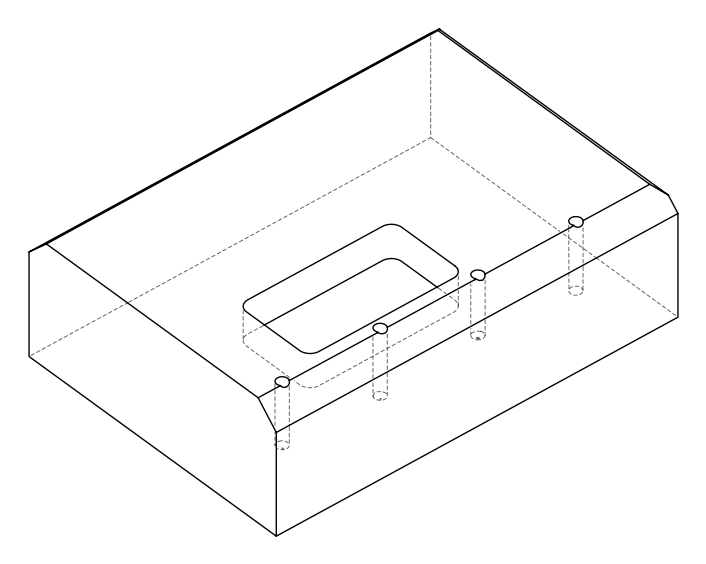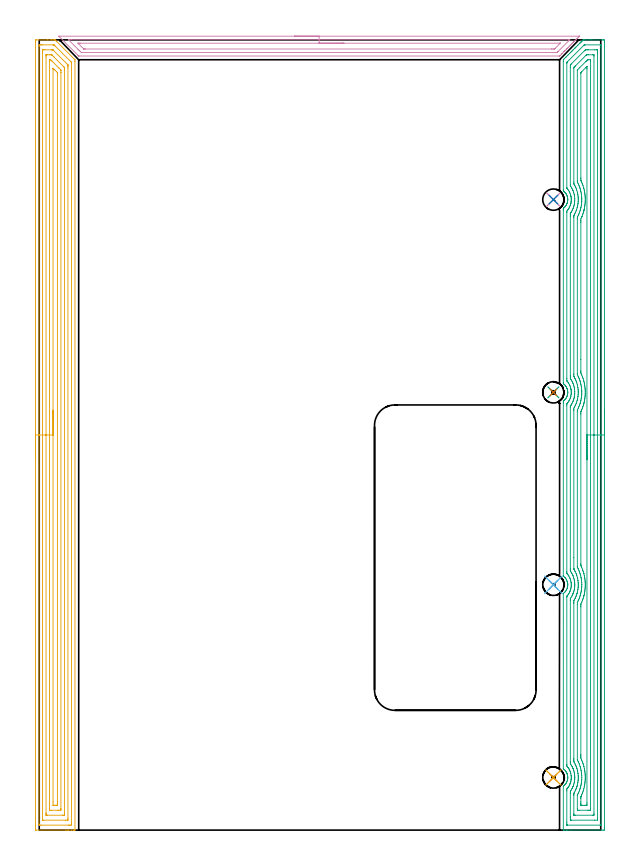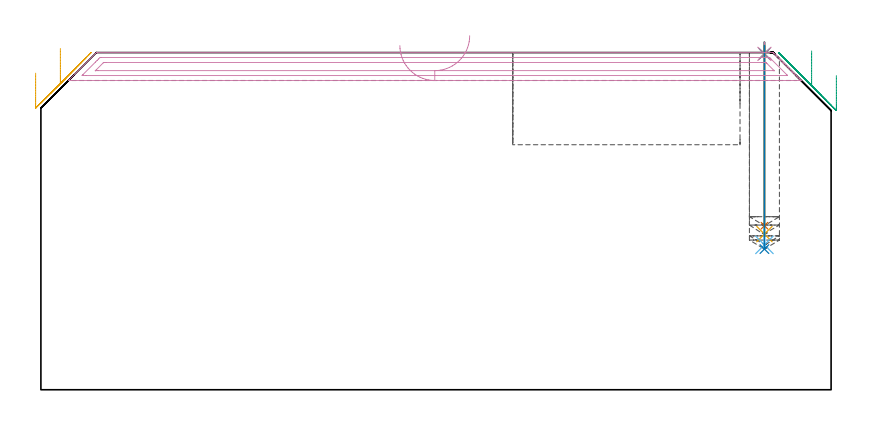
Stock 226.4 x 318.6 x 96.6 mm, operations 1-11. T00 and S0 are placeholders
(PLAN: 12 operations, 3 tool changes, 47.4 min)
(1 SPOT_DRILL | STEP1POCKET | NXT0321_9005460120000 | 0.03 min | 2 mm3)
(2 SPOT_DRILL_1 | STEP1POCKET_1 | NXT0321_9005460120000 | 0.03 min | 1 mm3)
(3 SPOT_DRILL_2 | STEP1POCKET_2 | NXT0321_9005460120000 | 0.03 min | 0 mm3)
(4 SPOT_DRILL_3 | STEP1POCKET_3 | NXT0321_9005460120000 | 0.03 min | 1 mm3)
(5 DRILL_BLIND_HOLE_INTO_CENTER | STEP1POCKET | UGT0301_202 | 0.22 min | 2907 mm3)
(6 DRILL_BLIND_HOLE_INTO_CENTER_1 | STEP1POCKET_1 | UGT0301_202 | 0.23 min | 3088 mm3)
(7 DRILL_BLIND_HOLE_INTO_CENTER_2 | STEP1POCKET_2 | UGT0301_202 | 0.21 min | 2770 mm3)
(8 DRILL_BLIND_HOLE_INTO_CENTER_3 | STEP1POCKET_3 | UGT0301_202 | 0.23 min | 3157 mm3)
(9 AREA_MILL | FG_CHAMFER_SURFACE | UGT0205_001 | 15.67 min | 43873 mm3)
(10 AREA_MILL_1 | FG_CHAMFER_SURFACE_1 | UGT0205_001 | 5.08 min | 6704 mm3)
(11 AREA_MILL_2 | FG_CHAMFER_SURFACE_2 | UGT0205_001 | 15.48 min | 39946 mm3)
(12 MILL_RECTANGULAR_POCKET | POCKET_RECTANGULAR_STRAIGHT | UGT0201_008 | Follow Part, ap 4, ae 75% | 10.19 min | 210067 mm3)
(TOOL NXT0321_9005460120000 | NC Spot Drill, 142deg, 12mm, Carbide, Uncoated | D12 PA142 FL30 Z2)
(TOOL UGT0301_202 | Twist Drill 8.6 mm | D8.6 PA118 FL80 Z2)
(TOOL UGT0205_001 | Chamfer Mill 20 x 3 x 45 deg. | D20 FL50 Z2)
(TOOL UGT0201_008 | End Mill 16 mm | D16 FL32 Z4)
(OP 1 SPOT_DRILL)
G17 G21 G94 G90
T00 M6
G54
G17 G0 G90 X207.3 Y21.2 S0 M3
G43 Z106.6 H0
G94 G81 G98 Z96.23 F250. R99.6
G80
M5
M2
(OP 2 SPOT_DRILL_1)
G17 G21 G94 G90
T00 M6
G54
G17 G0 G90 X207.3 Y98.9 S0 M3
G43 Z106.6 H0
G94 G81 G98 Z96.23 F250. R99.6
G80
M5
M2
(OP 3 SPOT_DRILL_2)
G17 G21 G94 G90
T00 M6
G54
G17 G0 G90 X207.3 Y176.5 S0 M3
G43 Z106.6 H0
G94 G81 G98 Z96.23 F250. R99.6
G80
M5
M2
(OP 4 SPOT_DRILL_3)
G17 G21 G94 G90
T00 M6
G54
G17 G0 G90 X207.3 Y254.2 S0 M3
G43 Z106.6 H0
G94 G81 G98 Z96.23 F250. R99.6
G80
M5
M2
(OP 5 DRILL_BLIND_HOLE_INTO_CENTER)
G17 G21 G94 G90
T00 M6
G54
G17 G0 G90 X207.3 Y21.2 S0 M3
G43 Z106.6 H0
G94 G81 G98 Z44.6 F250. R98.6
G80
M5
M2
(OP 6 DRILL_BLIND_HOLE_INTO_CENTER_1)
G17 G21 G94 G90
T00 M6
G54
G17 G0 G90 X207.3 Y98.9 S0 M3
G43 Z106.6 H0
G94 G81 G98 Z41.5 F250. R98.6
G80
M5
M2
(OP 7 DRILL_BLIND_HOLE_INTO_CENTER_2)
G17 G21 G94 G90
T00 M6
G54
G17 G0 G90 X207.3 Y176.5 S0 M3
G43 Z106.6 H0
G94 G81 G98 Z47. F250. R98.6
G80
M5
M2
(OP 8 DRILL_BLIND_HOLE_INTO_CENTER_3)
G17 G21 G94 G90
T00 M6
G54
G17 G0 G90 X207.3 Y254.2 S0 M3
G43 Z106.6 H0
G94 G81 G98 Z40.3 F250. R98.6
G80
M5
M2
(OP 9 AREA_MILL)
G17 G21 G94 G90
T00 M6
G54
G17 G0 G90 X227.9 Y169.3 S1061 M3
G43 Z106.6 H0
Z90.
G94 G1 Y169.262 Z89.128 F250.
Y169.148 Z88.264
Y168.959 Z87.412
Y168.697 Z86.58
Y168.363 Z85.774
Y167.96 Z85.
Y167.492 Z84.264
Y166.96 Z83.572
Y166.371 Z82.929
Y165.728 Z82.34
Y165.036 Z81.809
Y164.3 Z81.34
Y163.526 Z80.937
Y162.72 Z80.603
Y161.888 Z80.341
Y161.036 Z80.152
Y160.172 Z80.038
Y159.3 Z80.
Y1.113
X227.899 Y0.626 Z80.001
X227.896 Y0.223 Z80.003
X227.892 Y0.01 Z80.005
X227.5 Y0.006 Z80.398
X226.885 Y0. Z81.012
X214.333 Z93.561
X212.93 Z94.966
X212.578 Z95.317
X211.621 Z96.279
X211.46 Y0.001 Z96.433
X211.398 Y0.003 Z96.494
X211.303 Y0.01 Z96.588
X211.3 Y0.179 Z96.6
Y17.611
X211.304 Y17.688 Z96.59
X211.349 Y17.735 Z96.547
X211.829 Y18.163 Z96.07
X212.028 Y18.369 Z95.872
X212.139 Y18.501 Z95.761
X212.212 Y18.587 Z95.688
X212.296 Y18.703 Z95.603
X212.449 Y18.952 Z95.45
X212.53 Y19.084 Z95.369
X212.572 Y19.167 Z95.328
X212.688 Y19.399 Z95.208
X212.73 Y19.481 Z95.168
X212.894 Y19.923 Z95.005
X212.969 Y20.22 Z94.927
X212.988 Y20.293 Z94.908
X213.009 Y20.374 Z94.887
X213.026 Y20.498 Z94.869
X213.045 Y20.644 Z94.847
X213.066 Y20.783 Z94.83
X213.071 Y20.82 Z94.824
X213.072 Y20.848 Z94.821
X213.09 Y21.064 Z94.807
X213.096 Y21.155 Z94.8
X213.095 Y21.268 Z94.801
X213.086 Y21.493 Z94.813
X213.059 Y21.716 Z94.835
X212.979 Y22.161 Z94.918
X212.851 Y22.614 Z95.048
X212.808 Y22.719 Z95.092
X212.701 Y22.975 Z95.196
X212.67 Y23.054 Z95.23
X212.661 Y23.071 Z95.239
X212.495 Y23.382 Z95.404
X212.47 Y23.422 Z95.429
X212.296 Y23.697 Z95.603
X212.202 Y23.825 Z95.698
X212.166 Y23.869 Z95.733
X212.102 Y23.948 Z95.797
X211.767 Y24.297 Z96.132
X211.332 Y24.681 Z96.565
X211.305 Y24.712 Z96.591
X211.3 Y24.762 Z96.6
Y95.384
X211.304 Y95.396 Z96.595
X211.308 Y95.406 Z96.59
X211.352 Y95.441 Z96.548
X211.403 Y95.483 Z96.496
X211.7 Y95.75 Z96.197
X211.84 Y95.875 Z96.058
X212.043 Y96.088 Z95.855
X212.231 Y96.314 Z95.667
X212.296 Y96.403 Z95.602
X212.536 Y96.797 Z95.361
X212.743 Y97.208 Z95.156
X212.89 Y97.618 Z95.007
X212.902 Y97.65 Z94.996
X212.972 Y97.927 Z94.928
X212.998 Y98.037 Z94.899
X213.005 Y98.065 Z94.892
X213.014 Y98.101 Z94.883
X213.017 Y98.123 Z94.88
X213.067 Y98.504 Z94.825
X213.073 Y98.547 Z94.821
X213.091 Y98.777 Z94.807
X213.097 Y98.882 Z94.799
X213.094 Y99.024 Z94.805
X213.083 Y99.22 Z94.814
X213.072 Y99.307 Z94.822
X213.062 Y99.405 Z94.836
X213.058 Y99.443 Z94.84
X212.979 Y99.853 Z94.917
X212.972 Y99.888 Z94.924
X212.851 Y100.3 Z95.045
X212.84 Y100.34 Z95.058
X212.656 Y100.781 Z95.241
X212.488 Y101.095 Z95.411
X212.297 Y101.397 Z95.603
X212.276 Y101.425 Z95.624
X212.191 Y101.539 Z95.708
X212.107 Y101.641 Z95.792
X212.079 Y101.675 Z95.82
X211.754 Y102.009 Z96.145
X211.382 Y102.335 Z96.514
X211.303 Y102.407 Z96.589
X211.3 Y102.535 Z96.6
Y172.262
X211.304 Y172.993 Z96.59
X211.489 Y173.148 Z96.411
X211.496 Y173.154 Z96.404
X211.7 Y173.336 Z96.197
X211.709 Y173.343 Z96.188
X211.918 Y173.55 Z95.98
X212.034 Y173.681 Z95.865
X212.112 Y173.77 Z95.785
X212.296 Y174.001 Z95.603
X212.325 Y174.041 Z95.574
X212.462 Y174.256 Z95.437
X212.584 Y174.478 Z95.315
X212.628 Y174.574 Z95.271
X212.791 Y174.935 Z95.104
X212.794 Y174.944 Z95.101
X212.87 Y175.166 Z95.029
X212.941 Y175.377 Z94.958
X212.944 Y175.391 Z94.955
X213.034 Y175.828 Z94.861
X213.035 Y175.838 Z94.86
X213.043 Y175.901 Z94.853
X213.053 Y176.017 Z94.837
X213.068 Y176.143 Z94.826
X213.073 Y176.195 Z94.819
X213.083 Y176.274 Z94.813
X213.082 Y176.325 Z94.811
X213.08 Y176.363 Z94.809
X213.082 Y176.369 Z94.811
X213.081 Y176.516 Z94.807
X213.083 Y176.722 Z94.812
X213.072 Y176.81 Z94.82
X213.064 Y176.903 Z94.832
X213.044 Y177.068 Z94.848
X213.038 Y177.146 Z94.859
X213.035 Y177.17 Z94.861
X212.939 Y177.626 Z94.953
X212.878 Y177.844 Z95.019
X212.801 Y178.052 Z95.099
X212.794 Y178.069 Z95.105
X212.735 Y178.2 Z95.165
X212.594 Y178.508 Z95.306
X212.453 Y178.757 Z95.447
X212.296 Y178.996 Z95.603
X212.138 Y179.203 Z95.762
X211.969 Y179.402 Z95.93
X211.821 Y179.544 Z96.079
X211.694 Y179.667 Z96.206
X211.403 Y179.918 Z96.496
X211.396 Y179.924 Z96.503
X211.306 Y179.998 Z96.592
X211.3 Y180.308 Z96.6
Y250.035
X211.301 Y250.693 Z96.587
X211.471 Y250.833 Z96.427
X211.522 Y250.875 Z96.376
X211.733 Y251.065 Z96.163
X211.934 Y251.265 Z95.965
X212.02 Y251.363 Z95.88
X212.121 Y251.478 Z95.779
X212.178 Y251.551 Z95.722
X212.296 Y251.701 Z95.602
X212.344 Y251.768 Z95.553
X212.377 Y251.822 Z95.519
X212.478 Y251.983 Z95.419
X212.598 Y252.205 Z95.299
X212.627 Y252.269 Z95.27
X212.734 Y252.508 Z95.164
X212.802 Y252.662 Z95.094
X212.819 Y252.716 Z95.075
X212.87 Y252.871 Z95.027
X212.921 Y253.026 Z94.977
X212.947 Y253.104 Z94.951
X213.039 Y253.555 Z94.856
X213.043 Y253.61 Z94.849
X213.053 Y253.7 Z94.841
X213.061 Y253.789 Z94.829
X213.065 Y253.849 Z94.82
X213.084 Y254.001 Z94.811
X213.082 Y254.183 Z94.807
Y254.331 Z94.811
X213.079 Y254.339 Z94.808
X213.082 Y254.373 Z94.812
Y254.449 Z94.813
X213.075 Y254.504 Z94.818
X213.047 Y254.767 Z94.852
X213.031 Y254.897 Z94.867
X213.017 Y254.967 Z94.881
X212.937 Y255.342 Z94.959
X212.92 Y255.398 Z94.975
X212.868 Y255.572 Z95.027
X212.846 Y255.63 Z95.049
X212.783 Y255.796 Z95.114
X212.579 Y256.235 Z95.319
X212.444 Y256.47 Z95.454
X212.364 Y256.59 Z95.532
X212.295 Y256.696 Z95.602
X212.125 Y256.917 Z95.775
X211.993 Y257.069 Z95.903
X211.941 Y257.129 Z95.955
X211.882 Y257.186 Z96.015
X211.68 Y257.38 Z96.218
X211.403 Y257.618 Z96.496
X211.369 Y257.646 Z96.53
X211.307 Y257.7 Z96.592
X211.3 Y258.08 Z96.6
Y309.929
X211.302 Y310.595 Z96.587
X211.484 Y310.784 Z96.416
X211.819 Y311.12 Z96.078
X212.416 Y311.716 Z95.483
X212.578 Y311.879 Z95.319
X213.017 Y312.317 Z94.883
X213.31 Y312.61 Z94.589
X213.456 Y312.757 Z94.441
X213.862 Y313.162 Z94.038
X213.906 Y313.206 Z93.994
X214.203 Y313.504 Z93.695
X214.333 Y313.635 Z93.563
X214.695 Y313.995 Z93.205
X214.859 Y314.159 Z93.041
X215.299 Y314.6 Z92.599
X215.786 Y315.086 Z92.113
X215.991 Y315.292 Z91.907
X216.089 Y315.391 Z91.807
X216.289 Y315.59 Z91.61
X216.36 Y315.66 Z91.54
X216.967 Y316.268 Z90.929
X217.184 Y316.484 Z90.716
X217.844 Y317.146 Z90.052
X217.907 Y317.208 Z89.992
X218.077 Y317.378 Z89.822
X218.137 Y317.439 Z89.76
X218.195 Y317.495 Z89.704
X218.375 Y317.676 Z89.524
X218.43 Y317.731 Z89.467
X218.482 Y317.783 Z89.417
X218.673 Y317.974 Z89.226
X218.722 Y318.024 Z89.175
X218.858 Y318.158 Z89.042
X218.972 Y318.272 Z88.928
X219.161 Y318.462 Z88.737
X219.272 Y318.57 Z88.626
X219.309 Y318.599 Z88.587
X219.6 Y318.6 Z88.298
X219.689 Z88.21
X220.478 Z87.417
X221.707 Z86.189
X222.233 Z85.661
X222.848 Z85.047
X227.237 Z80.66
X227.5 Y318.596 Z80.397
X227.892 Y318.59 Z80.005
X227.896 Y318.377 Z80.003
X227.899 Y317.974 Z80.001
X227.9 Y317.566 Z80.
Y159.3
X226.486 Z81.414
Y2.414
X226.484 Y2.037 Z81.416
X226.482 Y2.015 Z81.418
X226.48 Y2.011 Z81.42
X226.467 Y2.007 Z81.433
X226.395 Y2.002 Z81.505
X226.287 Y2.001 Z81.613
X226.151 Y2. Z81.749
X212.984 Z94.916
X212.789 Y2.003 Z95.111
X212.755 Y2.005 Z95.145
X212.724 Y2.009 Z95.176
X212.721 Y2.054 Z95.179
X212.716 Y2.273 Z95.184
X212.715 Y2.414 Z95.185
X212.714 Y3.169 Z95.186
X212.715 Y15.823 Z95.185
X212.72 Y16.572 Z95.18
X212.727 Y16.602 Z95.173
X213.116 Y17.063 Z94.784
X213.219 Y17.196 Z94.681
X213.456 Y17.543 Z94.444
X213.482 Y17.584 Z94.418
X213.499 Y17.611 Z94.401
X213.568 Y17.725 Z94.332
X213.847 Y18.266 Z94.053
X213.957 Y18.505 Z93.943
X214.021 Y18.664 Z93.879
X214.064 Y18.78 Z93.836
X214.156 Y19.043 Z93.744
X214.263 Y19.399 Z93.637
X214.272 Y19.43 Z93.628
X214.279 Y19.455 Z93.621
X214.333 Y19.676 Z93.567
X214.423 Y20.201 Z93.477
X214.436 Y20.293 Z93.464
X214.477 Y20.664 Z93.423
X214.502 Y21.015 Z93.398
X214.505 Y21.187 Z93.395
X214.494 Y21.548 Z93.406
X214.461 Y21.951 Z93.439
X214.446 Y22.081 Z93.454
X214.333 Y22.73 Z93.567
X214.271 Y22.975 Z93.629
X214.246 Y23.063 Z93.654
X214.099 Y23.533 Z93.801
X213.964 Y23.869 Z93.936
X213.869 Y24.097 Z94.031
X213.614 Y24.601 Z94.286
X213.517 Y24.763 Z94.383
X213.456 Y24.859 Z94.444
X213.278 Y25.123 Z94.622
X213.129 Y25.322 Z94.771
X212.721 Y25.803 Z95.179
X212.72 Y25.846 Z95.18
X212.717 Y26.034 Z95.183
X212.715 Y26.411 Z95.186
X212.714 Y26.55
X212.715 Y93.973 Z95.185
X212.717 Y94.162 Z95.183
X212.72 Y94.256 Z95.18
X212.722 Y94.297 Z95.178
X212.742 Y94.322 Z95.158
X212.886 Y94.49 Z95.014
X213.148 Y94.803 Z94.752
X213.456 Y95.249 Z94.444
X213.508 Y95.331 Z94.392
X213.538 Y95.384 Z94.362
X213.817 Y95.909 Z94.083
X213.987 Y96.277 Z93.913
X214.042 Y96.426 Z93.858
X214.15 Y96.729 Z93.75
X214.274 Y97.141 Z93.626
X214.283 Y97.171 Z93.617
X214.333 Y97.381 Z93.567
X214.43 Y97.966 Z93.47
X214.444 Y98.065 Z93.456
X214.505 Y98.785 Z93.395
Y98.959
X214.49 Y99.322 Z93.41
X214.452 Y99.732 Z93.448
X214.436 Y99.853 Z93.464
X214.333 Y100.427 Z93.567
X214.262 Y100.711 Z93.638
X214.252 Y100.747 Z93.648
X214.216 Y100.867 Z93.684
X214.064 Y101.323 Z93.836
X213.933 Y101.641 Z93.967
X213.826 Y101.891 Z94.074
X213.508 Y102.482 Z94.392
X213.474 Y102.535 Z94.426
X213.456 Y102.564 Z94.444
X213.262 Y102.845 Z94.638
X213.097 Y103.061 Z94.803
X212.941 Y103.248 Z94.959
X212.78 Y103.429 Z95.12
X212.738 Y103.481 Z95.162
X212.721 Y103.505 Z95.179
X212.719 Y103.524 Z95.181
X212.716 Y103.618 Z95.184
X212.715 Y103.806 Z95.185
X212.714 Y104.184 Z95.186
Y171.368
X212.717 Y171.746 Z95.183
X212.719 Y171.839 Z95.181
X212.721 Y171.883 Z95.179
X212.741 Y171.91 Z95.159
X212.824 Y172.011 Z95.076
X213.032 Y172.262 Z94.868
X213.221 Y172.501 Z94.679
X213.456 Y172.841 Z94.444
X213.574 Y173.036 Z94.326
X213.64 Y173.156 Z94.26
X213.871 Y173.627 Z94.029
X214.054 Y174.05 Z93.846
X214.098 Y174.17 Z93.802
X214.129 Y174.259 Z93.771
X214.223 Y174.554 Z93.677
X214.326 Y174.944 Z93.574
X214.327 Y174.947 Z93.573
X214.333 Y174.98 Z93.567
X214.449 Y175.72 Z93.451
X214.462 Y175.838 Z93.438
X214.491 Y176.201 Z93.409
X214.494 Y176.568 Z93.406
X214.493 Y176.732 Z93.407
X214.468 Y177.105 Z93.432
X214.422 Y177.535 Z93.478
X214.408 Y177.626 Z93.492
X214.333 Y178.017 Z93.567
X214.205 Y178.52 Z93.695
X214.148 Y178.708 Z93.752
X213.982 Y179.137 Z93.918
X213.856 Y179.414 Z94.044
X213.727 Y179.689 Z94.173
X213.456 Y180.155 Z94.444
X213.356 Y180.308 Z94.544
X213.094 Y180.676 Z94.806
X212.753 Y181.079 Z95.147
X212.721 Y181.12 Z95.179
X212.719 Y181.133 Z95.181
X212.717 Y181.201 Z95.183
X212.714 Y181.956 Z95.186
Y182.095
X212.715 Y249.001 Z95.185
X212.716 Y249.141 Z95.184
X212.721 Y249.517 Z95.179
X212.731 Y249.601 Z95.169
X213.092 Y250.035 Z94.808
X213.253 Y250.241 Z94.647
X213.456 Y250.54 Z94.444
X213.601 Y250.781 Z94.299
X213.681 Y250.929 Z94.219
X213.894 Y251.376 Z94.006
X214.08 Y251.822 Z93.82
X214.118 Y251.932 Z93.782
X214.144 Y252.015 Z93.756
X214.333 Y252.681 Z93.567
X214.34 Y252.71 Z93.56
X214.341 Y252.716 Z93.559
X214.415 Y253.121 Z93.485
X214.458 Y253.484 Z93.442
X214.469 Y253.61 Z93.431
X214.493 Y253.973 Z93.407
X214.494 Y254.341 Z93.406
X214.491 Y254.504 Z93.409
X214.46 Y254.882 Z93.44
X214.41 Y255.32 Z93.49
X214.397 Y255.398 Z93.503
X214.333 Y255.715 Z93.567
X214.183 Y256.292 Z93.717
X213.986 Y256.832 Z93.914
X213.822 Y257.186 Z94.078
X213.702 Y257.436 Z94.198
X213.456 Y257.855 Z94.444
X213.308 Y258.08 Z94.592
X212.985 Y258.494 Z94.915
X212.846 Y258.66 Z95.054
X212.735 Y258.795 Z95.165
X212.721 Y258.814 Z95.179
X212.719 Y258.833 Z95.181
X212.716 Y258.88 Z95.184
X212.715 Y258.974 Z95.185
X212.714 Y259.113 Z95.186
Y309.034
X212.717 Y309.412 Z95.183
X212.719 Y309.506 Z95.181
X212.721 Y309.549 Z95.179
X212.739 Y309.578 Z95.161
X212.829 Y309.672 Z95.071
X213.079 Y309.928 Z94.821
X219.469 Y316.319 Z88.431
X219.6 Y316.448 Z88.3
X219.727 Y316.568 Z88.173
X219.75 Y316.588 Z88.15
X219.777 Y316.593 Z88.123
X219.836 Y316.596 Z88.064
X220.072 Y316.599 Z87.828
X226.216 Y316.6 Z81.684
X226.411 Y316.597 Z81.489
X226.445 Y316.595 Z81.455
X226.476 Y316.591 Z81.424
X226.479 Y316.546 Z81.421
X226.484 Y316.327 Z81.416
X226.485 Y316.186 Z81.415
X226.486 Y315.431 Z81.414
Y159.3
X225.072 Z82.828
X225.071 Y5.096 Z82.829
X225.07 Y4.889 Z82.83
X225.065 Y4.202 Z82.835
X225.058 Y4.007 Z82.842
X223.989 Y4. Z83.911
X214.53 Y4.001 Z93.37
X214.333 Y4.005 Z93.567
X214.142 Y4.01 Z93.758
X214.136 Y4.202 Z93.764
X214.132 Y4.407 Z93.768
X214.129 Y5.096 Z93.771
Y5.305
Y14.929
X214.13 Y15.137 Z93.77
X214.134 Y15.48 Z93.766
X214.138 Y15.647 Z93.762
X214.256 Y15.823 Z93.644
X214.287 Y15.87 Z93.613
X214.333 Y15.942 Z93.567
X214.629 Y16.416 Z93.271
X214.794 Y16.717 Z93.106
X214.94 Y16.993 Z92.96
X215.211 Y17.562 Z92.689
X215.225 Y17.597 Z92.675
X215.23 Y17.611 Z92.67
X215.456 Y18.255 Z92.444
X215.527 Y18.505 Z92.373
X215.648 Y18.954 Z92.252
X215.737 Y19.399 Z92.163
X215.791 Y19.702 Z92.109
X215.867 Y20.293 Z92.033
X215.887 Y20.499 Z92.013
X215.91 Y20.828 Z91.99
X215.919 Y21.187 Z91.981
X215.916 Y21.362 Z91.984
X215.903 Y21.724 Z91.997
X215.874 Y22.081 Z92.026
X215.851 Y22.323 Z92.049
X215.744 Y22.975 Z92.156
X215.66 Y23.412 Z92.24
X215.535 Y23.869 Z92.365
X215.438 Y24.193 Z92.462
X215.371 Y24.408 Z92.529
X215.258 Y24.715 Z92.642
X215.239 Y24.763 Z92.661
X215.211 Y24.829 Z92.689
X215.054 Y25.188 Z92.846
X214.951 Y25.392 Z92.949
X214.814 Y25.656 Z93.086
X214.641 Y25.969 Z93.259
X214.333 Y26.464 Z93.567
X214.276 Y26.55 Z93.624
X214.136 Y26.752 Z93.764
X214.13 Y27.444 Z93.77
X214.129 Y27.652 Z93.771
Y92.702
X214.13 Y92.909 Z93.77
X214.134 Y93.253 Z93.766
X214.135 Y93.335 Z93.765
X214.333 Y93.648 Z93.567
X214.654 Y94.163 Z93.246
X214.832 Y94.49 Z93.068
X214.965 Y94.74 Z92.935
X215.211 Y95.264 Z92.689
X215.246 Y95.348 Z92.654
X215.259 Y95.384 Z92.641
X215.471 Y96.013 Z92.429
X215.546 Y96.277 Z92.354
X215.661 Y96.713 Z92.239
X215.748 Y97.171 Z92.152
X215.8 Y97.466 Z92.1
X215.84 Y97.743 Z92.06
X215.871 Y98.065 Z92.029
X215.889 Y98.269 Z92.011
X215.913 Y98.599 Z91.987
X215.919 Y98.959 Z91.981
X215.915 Y99.136 Z91.985
X215.899 Y99.499 Z92.001
X215.867 Y99.853 Z92.033
X215.841 Y100.106 Z92.059
X215.731 Y100.747 Z92.169
X215.633 Y101.212 Z92.267
X215.514 Y101.641 Z92.386
X215.211 Y102.531 Z92.689
X215.208 Y102.538 Z92.692
X214.949 Y103.107 Z92.952
X214.773 Y103.429 Z93.127
X214.614 Y103.714 Z93.286
X214.333 Y104.157 Z93.567
X214.161 Y104.418 Z93.739
X214.135 Y104.458 Z93.765
X214.133 Y104.48 Z93.767
X214.13 Y104.53 Z93.77
X214.129 Y105.217 Z93.771
X214.128 Y105.425 Z93.772
X214.129 Y170.474 Z93.771
X214.13 Y170.681 Z93.77
X214.134 Y170.891 Z93.766
X214.135 Y170.947 Z93.765
X214.152 Y170.973 Z93.748
X214.195 Y171.037 Z93.705
X214.333 Y171.236 Z93.567
X214.386 Y171.314 Z93.514
X214.421 Y171.368 Z93.479
X214.722 Y171.866 Z93.178
X214.924 Y172.262 Z92.976
X215.019 Y172.458 Z92.881
X215.211 Y172.881 Z92.689
X215.291 Y173.075 Z92.609
X215.32 Y173.156 Z92.58
X215.515 Y173.741 Z92.385
X215.596 Y174.05 Z92.304
X215.691 Y174.455 Z92.209
X215.774 Y174.944 Z92.126
X215.819 Y175.219 Z92.081
X215.885 Y175.838 Z92.015
X215.9 Y176.03 Z92.
X215.907 Y176.732 Z91.993
X215.9 Y176.924 Z92.
X215.842 Y177.626 Z92.058
X215.809 Y177.91 Z92.091
X215.698 Y178.52 Z92.202
X215.573 Y179.045 Z92.327
X215.473 Y179.414 Z92.427
X215.407 Y179.615 Z92.493
X215.211 Y180.135 Z92.689
X215.137 Y180.308 Z92.763
X215.075 Y180.447 Z92.825
X214.83 Y180.939 Z93.07
X214.68 Y181.201 Z93.22
X214.55 Y181.421 Z93.35
X214.333 Y181.755 Z93.567
X214.146 Y182.035 Z93.754
X214.136 Y182.095 Z93.764
X214.133 Y182.3 Z93.767
X214.129 Y182.989 Z93.771
Y183.198
Y247.561
X214.131 Y248.247 Z93.769
X214.133 Y248.45 Z93.767
X214.139 Y248.652 Z93.761
X214.333 Y248.933 Z93.567
X214.416 Y249.056 Z93.484
X214.47 Y249.141 Z93.43
X214.749 Y249.611 Z93.151
X214.961 Y250.035 Z92.939
X215.042 Y250.207 Z92.858
X215.211 Y250.586 Z92.689
X215.308 Y250.83 Z92.592
X215.345 Y250.929 Z92.555
X215.52 Y251.507 Z92.38
X215.607 Y251.822 Z92.293
X215.703 Y252.215 Z92.197
X215.8 Y252.716 Z92.1
X215.831 Y252.979 Z92.069
X215.89 Y253.61 Z92.01
X215.902 Y253.8 Z91.998
X215.905 Y254.504 Z91.995
X215.899 Y254.698 Z92.001
X215.833 Y255.398 Z92.067
X215.797 Y255.696 Z92.103
X215.683 Y256.292 Z92.217
X215.545 Y256.846 Z92.355
X215.448 Y257.186 Z92.452
X215.211 Y257.832 Z92.689
X215.103 Y258.08 Z92.797
X215.01 Y258.285 Z92.89
X214.774 Y258.74 Z93.126
X214.637 Y258.974 Z93.263
X214.333 Y259.458 Z93.567
X214.167 Y259.7 Z93.733
X214.135 Y259.747 Z93.765
X214.133 Y259.799 Z93.767
X214.131 Y259.868 Z93.769
X214.129 Y260.076 Z93.771
Y307.455
X214.132 Y308.14 Z93.768
X214.135 Y308.342 Z93.765
X214.145 Y308.533 Z93.755
X214.333 Y308.73 Z93.567
X214.483 Y308.882 Z93.417
X214.634 Y309.034 Z93.266
X219.797 Y314.197 Z88.103
X220. Y314.398 Z87.9
X220.163 Y314.552 Z87.737
X220.215 Y314.59 Z87.685
X220.283 Y314.596 Z87.617
X220.478 Y314.598 Z87.422
X221.157 Y314.6 Z86.743
X221.356 Z86.544
X223.989 Z83.911
X224.67 Y314.599 Z83.23
X224.867 Y314.595 Z83.033
X225.058 Y314.59 Z82.842
X225.064 Y314.398 Z82.836
X225.068 Y314.193 Z82.832
X225.071 Y313.504 Z82.829
Y313.296
X225.072 Y159.3 Z82.828
X223.657 Z84.243
Y6.884
X223.655 Y6.33 Z84.245
X223.651 Y6.142 Z84.249
X223.647 Y6.01 Z84.253
X223.545 Y6.007 Z84.355
X223.101 Y6. Z84.799
X216.079 Z91.821
X215.656 Y6.008 Z92.244
X215.556 Y6.01 Z92.344
X215.55 Y6.075 Z92.35
X215.547 Y6.147 Z92.353
X215.544 Y6.545 Z92.356
X215.543 Y14.035 Z92.357
X215.544 Y14.374 Z92.356
X215.547 Y14.651 Z92.353
X215.55 Y14.789 Z92.35
X215.557 Y14.857 Z92.343
X215.597 Y14.929 Z92.303
X215.777 Y15.247 Z92.123
X216.101 Y15.836 Z91.799
X216.366 Y16.419 Z91.534
X216.488 Y16.717 Z91.412
X216.617 Y17.073 Z91.283
X216.797 Y17.611 Z91.103
X216.837 Y17.743 Z91.063
X216.967 Y18.211 Z90.933
X217.021 Y18.449 Z90.879
X217.033 Y18.505 Z90.867
X217.16 Y19.202 Z90.74
X217.189 Y19.399 Z90.711
X217.265 Y19.989 Z90.635
X217.293 Y20.293 Z90.607
X217.325 Y20.822 Z90.575
X217.333 Y21.187 Z90.567
X217.319 Y21.722 Z90.581
X217.297 Y22.081 Z90.603
X217.24 Y22.696 Z90.66
X217.195 Y22.975 Z90.705
X217.06 Y23.773 Z90.84
X217.04 Y23.869 Z90.86
X216.967 Y24.191 Z90.933
X216.805 Y24.763 Z91.095
X216.736 Y24.997 Z91.164
X216.605 Y25.386 Z91.295
X216.498 Y25.656 Z91.402
X216.379 Y25.947 Z91.521
X216.136 Y26.503 Z91.764
X216.112 Y26.55 Z91.788
X216.089 Y26.594 Z91.811
X215.79 Y27.139 Z92.11
X215.623 Y27.444 Z92.277
X215.55 Y27.587 Z92.35
X215.547 Y27.723 Z92.353
X215.544 Y27.999 Z92.356
X215.543 Y28.338 Z92.357
Y28.895
Y91.47
X215.544 Y91.808 Z92.356
X215.547 Y92.36 Z92.353
X215.55 Y92.529 Z92.35
X215.642 Y92.702 Z92.258
X215.803 Y92.993 Z92.097
X216.089 Y93.512 Z91.811
X216.117 Y93.567 Z91.783
X216.131 Y93.596 Z91.769
X216.394 Y94.179 Z91.506
X216.518 Y94.49 Z91.382
X216.635 Y94.827 Z91.265
X216.817 Y95.384 Z91.083
X216.852 Y95.5 Z91.048
X216.967 Y95.919 Z90.933
X217.033 Y96.21 Z90.867
X217.047 Y96.277 Z90.853
X217.169 Y96.965 Z90.731
X217.201 Y97.171 Z90.699
X217.267 Y97.76 Z90.633
X217.292 Y98.065 Z90.608
X217.328 Y98.592 Z90.572
X217.333 Y98.959 Z90.567
X217.316 Y99.498 Z90.584
X217.292 Y99.853 Z90.608
X217.23 Y100.479 Z90.67
X217.186 Y100.747 Z90.714
X217.039 Y101.567 Z90.861
X217.024 Y101.641 Z90.876
X216.967 Y101.891 Z90.933
X216.779 Y102.535 Z91.121
X216.684 Y102.823 Z91.216
X216.467 Y103.429 Z91.433
X216.089 Y104.305 Z91.811
X216.08 Y104.323 Z91.82
X216.069 Y104.343 Z91.831
X215.729 Y104.944 Z92.171
X215.573 Y105.217 Z92.327
X215.553 Y105.256 Z92.347
X215.55 Y105.288 Z92.35
X215.546 Y105.356 Z92.354
X215.544 Y105.495 Z92.356
X215.543 Y109.966 Z92.357
Y169.242
X215.545 Y169.58 Z92.355
X215.548 Y170.131 Z92.352
X215.745 Y170.474 Z92.155
X215.87 Y170.697 Z92.03
X216.089 Y171.118 Z91.811
X216.17 Y171.285 Z91.73
X216.209 Y171.368 Z91.691
X216.441 Y171.904 Z91.459
X216.584 Y172.262 Z91.316
X216.682 Y172.552 Z91.218
X216.872 Y173.156 Z91.028
X216.894 Y173.23 Z91.006
X216.967 Y173.515 Z90.933
X217.061 Y173.954 Z90.839
X217.079 Y174.05 Z90.821
X217.188 Y174.718 Z90.712
X217.219 Y174.944 Z90.681
X217.281 Y175.517 Z90.619
X217.308 Y175.838 Z90.592
X217.318 Y176.374 Z90.582
X217.321 Y176.732 Z90.579
X217.294 Y177.293 Z90.606
X217.266 Y177.626 Z90.634
X217.199 Y178.283 Z90.701
X217.158 Y178.52 Z90.742
X216.99 Y179.39 Z90.91
X216.984 Y179.414 Z90.916
X216.967 Y179.487 Z90.933
X216.739 Y180.308 Z91.161
X216.615 Y180.665 Z91.285
X216.404 Y181.201 Z91.496
X216.089 Y181.888 Z91.811
X215.985 Y182.095 Z91.915
X215.864 Y182.325 Z92.036
X215.586 Y182.802 Z92.314
X215.55 Y182.867 Z92.35
X215.547 Y182.906 Z92.353
X215.545 Y182.989 Z92.355
X215.543 Y183.545 Z92.357
Y183.883
Y247.015
X215.544 Y247.353 Z92.356
X215.546 Y247.631 Z92.354
X215.55 Y247.769 Z92.35
X215.554 Y247.831 Z92.346
X215.578 Y247.873 Z92.322
X215.788 Y248.247 Z92.112
X215.896 Y248.443 Z92.004
X216.089 Y248.817 Z91.811
X216.193 Y249.034 Z91.707
X216.241 Y249.141 Z91.659
X216.46 Y249.657 Z91.44
X216.61 Y250.035 Z91.29
X216.696 Y250.31 Z91.204
X216.884 Y250.929 Z91.016
X216.902 Y250.994 Z90.998
X216.967 Y251.237 Z90.933
X217.073 Y251.714 Z90.827
X217.094 Y251.822 Z90.806
X217.205 Y252.474 Z90.695
X217.233 Y252.716 Z90.667
X217.286 Y253.285 Z90.614
X217.31 Y253.61 Z90.59
X217.318 Y254.147 Z90.582
X217.32 Y254.504 Z90.58
X217.29 Y255.068 Z90.61
X217.259 Y255.398 Z90.641
X217.186 Y256.069 Z90.714
X217.147 Y256.292 Z90.753
X217.074 Y256.678 Z90.826
X216.967 Y257.186 Z90.933
X216.713 Y258.08 Z91.187
X216.567 Y258.487 Z91.333
X216.373 Y258.974 Z91.527
X216.089 Y259.581 Z91.811
X215.943 Y259.868 Z91.957
X215.763 Y260.199 Z92.137
X215.605 Y260.467 Z92.295
X215.556 Y260.551 Z92.344
X215.55 Y260.594 Z92.35
X215.547 Y260.762 Z92.353
X215.543 Y261.317 Z92.357
Y307.247
X215.545 Y307.386 Z92.355
X215.547 Y307.454 Z92.353
X215.549 Y307.485 Z92.351
X215.568 Y307.507 Z92.332
X215.699 Y307.644 Z92.201
X216.089 Y308.04 Z91.811
X216.138 Y308.09 Z91.762
X220.478 Y312.428 Z87.422
X220.569 Y312.517 Z87.331
X220.623 Y312.566 Z87.277
X220.653 Y312.59 Z87.247
X220.705 Y312.592 Z87.195
X220.922 Y312.597 Z86.978
X221.356 Y312.6 Z86.544
X223.121 Z84.779
X223.544 Y312.592 Z84.356
X223.644 Y312.59 Z84.256
X223.65 Y312.525 Z84.25
X223.653 Y312.453 Z84.247
X223.656 Y312.055 Z84.244
X223.657 Y159.3 Z84.243
X222.243 Z85.657
Y8.662
X222.233 Y8.01 Z85.667
X222.011 Y8.004 Z85.889
X221.356 Y8.001 Z86.544
X221.137 Y8. Z86.763
X217.625 Y8.001 Z90.275
X216.967 Y8.01 Z90.933
X216.957 Y8.682 Z90.943
X216.958 Y14.035 Z90.942
Y14.044
X216.967 Y14.122 Z90.933
X217.235 Y14.656 Z90.665
X217.366 Y14.929 Z90.534
X217.519 Y15.26 Z90.381
X217.757 Y15.823 Z90.143
X217.782 Y15.887 Z90.118
X217.844 Y16.057 Z90.056
X218.009 Y16.55 Z89.891
X218.063 Y16.717 Z89.837
X218.212 Y17.237 Z89.688
X218.31 Y17.611 Z89.59
X218.387 Y17.953 Z89.513
X218.494 Y18.505 Z89.406
X218.53 Y18.701 Z89.37
X218.63 Y19.399 Z89.27
X218.64 Y19.482 Z89.26
X218.72 Y20.293 Z89.18
X218.722 Y20.337 Z89.178
X218.752 Y21.156 Z89.148
X218.722 Y22.104 Z89.178
X218.643 Y22.975 Z89.257
X218.632 Y23.066 Z89.268
X218.498 Y23.869 Z89.402
X218.447 Y24.148 Z89.453
X218.318 Y24.763 Z89.582
X218.168 Y25.327 Z89.732
X218.071 Y25.656 Z89.829
X217.844 Y26.356 Z90.056
X217.771 Y26.55 Z90.129
X217.722 Y26.676 Z90.178
X217.381 Y27.444 Z90.519
X217.246 Y27.729 Z90.654
X216.967 Y28.286 Z90.933
X216.959 Y28.338 Z90.941
X216.958 Y28.347 Z90.942
X216.957 Y90.924 Z90.943
X216.959 Y91.808 Z90.941
X216.96 Y91.815 Z90.94
X216.967 Y91.835 Z90.933
X217.26 Y92.403 Z90.64
X217.402 Y92.702 Z90.498
X217.543 Y93.009 Z90.357
X217.788 Y93.596 Z90.112
X217.804 Y93.637 Z90.096
X217.844 Y93.753 Z90.056
X218.025 Y94.306 Z89.875
X218.082 Y94.49 Z89.818
X218.226 Y94.995 Z89.674
X218.325 Y95.384 Z89.575
X218.399 Y95.712 Z89.501
X218.507 Y96.277 Z89.393
X218.539 Y96.464 Z89.361
X218.589 Y96.791 Z89.311
X218.637 Y97.171 Z89.263
X218.646 Y97.249 Z89.254
X218.72 Y98.065 Z89.18
X218.722 Y98.099 Z89.178
X218.753 Y98.928 Z89.148
X218.752 Y98.959
X218.722 Y99.812 Z89.178
X218.72 Y99.853 Z89.18
X218.634 Y100.747 Z89.266
X218.621 Y100.85 Z89.279
X218.484 Y101.641 Z89.416
X218.428 Y101.941 Z89.472
X218.301 Y102.535 Z89.599
X218.136 Y103.132 Z89.764
X218.044 Y103.429 Z89.856
X217.844 Y104.019 Z90.056
X217.734 Y104.323 Z90.166
X217.663 Y104.508 Z90.237
X217.346 Y105.217 Z90.554
X217.225 Y105.48 Z90.675
X216.967 Y105.984 Z90.933
X216.958 Y106.111 Z90.942
X216.957 Y106.12 Z90.943
Y168.696
X216.967 Y169.403 Z90.933
X217.314 Y170.12 Z90.586
X217.478 Y170.474 Z90.422
X217.591 Y170.733 Z90.309
X217.844 Y171.335 Z90.056
X217.853 Y171.359 Z90.047
X217.856 Y171.368 Z90.044
X218.067 Y172.035 Z89.833
X218.137 Y172.262 Z89.763
X218.264 Y172.729 Z89.636
X218.364 Y173.156 Z89.536
X218.429 Y173.454 Z89.471
X218.532 Y174.05 Z89.368
X218.558 Y174.217 Z89.342
X218.655 Y174.944 Z89.245
X218.662 Y175.005 Z89.238
X218.722 Y175.64 Z89.178
X218.729 Y175.83 Z89.171
X218.73 Y175.838 Z89.17
X218.741 Y176.712 Z89.159
Y176.732
X218.722 Y177.211 Z89.178
X218.696 Y177.626 Z89.204
X218.694 Y177.655 Z89.206
X218.605 Y178.52 Z89.295
X218.588 Y178.656 Z89.312
X218.449 Y179.414 Z89.451
X218.379 Y179.763 Z89.521
X218.252 Y180.308 Z89.648
X218.077 Y180.965 Z89.823
X218.004 Y181.201 Z89.896
X217.844 Y181.656 Z90.056
X217.671 Y182.095 Z90.229
X217.543 Y182.402 Z90.357
X217.265 Y182.989 Z90.635
X216.967 Y183.596 Z90.933
X216.957 Y183.883 Z90.943
Y183.893
Y246.469
X216.967 Y247.101 Z90.933
X217.049 Y247.269 Z90.851
X217.09 Y247.353 Z90.81
X217.338 Y247.868 Z90.562
X217.51 Y248.247 Z90.39
X217.612 Y248.483 Z90.288
X217.844 Y249.042 Z90.056
X217.871 Y249.113 Z90.029
X217.881 Y249.141 Z90.019
X218.079 Y249.796 Z89.821
X218.148 Y250.035 Z89.752
X218.274 Y250.491 Z89.626
X218.378 Y250.929 Z89.522
X218.442 Y251.214 Z89.458
X218.55 Y251.822 Z89.35
X218.574 Y251.973 Z89.326
X218.664 Y252.716 Z89.236
X218.67 Y252.77 Z89.23
X218.722 Y253.384 Z89.178
X218.731 Y253.601 Z89.169
Y253.61
X218.74 Y254.486 Z89.16
Y254.504
X218.722 Y254.937 Z89.178
X218.692 Y255.398 Z89.208
X218.689 Y255.432 Z89.211
X218.594 Y256.292 Z89.306
X218.575 Y256.442 Z89.325
X218.442 Y257.186 Z89.458
X218.361 Y257.554 Z89.539
X218.231 Y258.08 Z89.669
X218.043 Y258.772 Z89.857
X217.978 Y258.974 Z89.922
X217.844 Y259.348 Z90.056
X217.64 Y259.868 Z90.26
X217.482 Y260.237 Z90.418
X217.229 Y260.762 Z90.671
X216.967 Y261.292 Z90.933
X216.957 Y261.656 Z90.943
Y261.666
Y306.353
X216.958 Y306.362 Z90.942
X216.967 Y306.456 Z90.933
X217.844 Y307.346 Z90.056
X220.426 Y309.928 Z87.474
X220.478 Y309.98 Z87.422
X220.899 Y310.394 Z87.001
X221.053 Y310.543 Z86.847
X221.11 Y310.59 Z86.79
X221.191 Y310.593 Z86.709
X221.356 Y310.597 Z86.544
X221.576 Y310.598 Z86.324
X222.233 Y310.59 Z85.667
X222.243 Y309.918 Z85.657
Y159.3
X220.829 Z87.071
Y10.996
X220.827 Y10.46 Z87.073
X220.823 Y10.102 Z87.077
X220.822 Y10.01 Z87.078
X220.748 Y10.006 Z87.152
X220.628 Y10.002 Z87.272
X220.478 Y10.001 Z87.422
X220.051 Y10. Z87.849
X219.173 Z88.727
X218.722 Y10.001 Z89.178
X218.572 Y10.002 Z89.328
X218.452 Y10.006 Z89.448
X218.378 Y10.01 Z89.522
X218.377 Y10.102 Z89.523
X218.373 Y10.46 Z89.527
X218.372 Y10.817 Z89.528
X218.371 Y11.353 Z89.529
Y12.784
X218.372 Y13.141 Z89.528
X218.374 Y13.32 Z89.526
X218.377 Y13.409 Z89.523
X218.38 Y13.449 Z89.52
X218.392 Y13.478 Z89.508
X218.65 Y14.035 Z89.25
X218.673 Y14.085 Z89.227
X218.722 Y14.196 Z89.178
X218.933 Y14.714 Z88.967
X219.018 Y14.929 Z88.882
X219.172 Y15.365 Z88.728
X219.328 Y15.823 Z88.572
X219.393 Y16.034 Z88.507
X219.6 Y16.75 Z88.3
X219.756 Y17.452 Z88.144
X219.789 Y17.611 Z88.111
X219.899 Y18.201 Z88.001
X219.943 Y18.505 Z87.957
X220.01 Y18.982 Z87.89
X220.056 Y19.399 Z87.844
X220.092 Y19.791 Z87.808
X220.13 Y20.293 Z87.77
X220.144 Y20.633 Z87.756
X220.162 Y21.187 Z87.738
X220.153 Y21.517 Z87.747
X220.132 Y22.081 Z87.768
X220.11 Y22.456 Z87.79
X220.065 Y22.975 Z87.835
X220.019 Y23.442 Z87.881
X219.95 Y23.869 Z87.95
X219.841 Y24.517 Z88.059
X219.793 Y24.763 Z88.107
X219.6 Y25.648 Z88.3
X219.598 Y25.656 Z88.302
X219.337 Y26.55 Z88.563
X219.208 Y26.949 Z88.692
X219.032 Y27.444 Z88.868
X218.722 Y28.194 Z89.178
X218.66 Y28.338 Z89.24
X218.611 Y28.451 Z89.289
X218.378 Y28.967 Z89.522
X218.375 Y29.232 Z89.525
X218.372 Y29.588 Z89.528
X218.371 Y30.126 Z89.529
Y30.484
Y90.02
X218.372 Y90.377 Z89.528
X218.376 Y90.914 Z89.524
X218.378 Y91.091 Z89.522
X218.391 Y91.168 Z89.509
X218.697 Y91.833 Z89.203
X218.722 Y91.889 Z89.178
X218.954 Y92.465 Z88.946
X219.048 Y92.702 Z88.852
X219.19 Y93.119 Z88.71
X219.348 Y93.596 Z88.552
X219.408 Y93.791 Z88.492
X219.6 Y94.458 Z88.3
X219.606 Y94.483 Z88.294
X219.608 Y94.49 Z88.292
X219.769 Y95.212 Z88.131
X219.802 Y95.384 Z88.098
X219.907 Y95.964 Z87.993
X219.957 Y96.277 Z87.943
X220.017 Y96.747 Z87.883
X220.059 Y97.171 Z87.841
X220.094 Y97.562 Z87.806
X220.13 Y98.065 Z87.77
X220.144 Y98.405 Z87.756
X220.162 Y98.959 Z87.738
X220.152 Y99.291 Z87.748
X220.13 Y99.853 Z87.77
X220.104 Y100.234 Z87.796
X220.057 Y100.747 Z87.843
X220.009 Y101.225 Z87.891
X219.939 Y101.641 Z87.961
X219.824 Y102.307 Z88.076
X219.777 Y102.535 Z88.123
X219.6 Y103.351 Z88.3
X219.579 Y103.429 Z88.321
X219.571 Y103.459 Z88.329
X219.309 Y104.323 Z88.591
X219.157 Y104.774 Z88.743
X218.997 Y105.217 Z88.903
X218.722 Y105.886 Z89.178
X218.626 Y106.111 Z89.274
X218.548 Y106.289 Z89.352
X218.425 Y106.565 Z89.475
X218.378 Y106.673 Z89.522
X218.377 Y106.737 Z89.523
X218.373 Y107.005 Z89.527
X218.372 Y107.362 Z89.528
Y167.792
X218.373 Y168.148 Z89.527
X218.378 Y168.686 Z89.522
X218.388 Y168.77 Z89.512
X218.419 Y168.84 Z89.481
X218.467 Y168.946 Z89.433
X218.722 Y169.501 Z89.178
X218.746 Y169.556 Z89.154
X218.757 Y169.58 Z89.143
X219.002 Y170.189 Z88.898
X219.114 Y170.474 Z88.786
X219.237 Y170.844 Z88.663
X219.406 Y171.368 Z88.494
X219.451 Y171.52 Z88.449
X219.6 Y172.048 Z88.3
X219.641 Y172.22 Z88.259
X219.651 Y172.262 Z88.249
X219.799 Y172.954 Z88.101
X219.834 Y173.156 Z88.066
X219.927 Y173.717 Z87.973
X219.973 Y174.05 Z87.927
X220.031 Y174.505 Z87.869
X220.077 Y174.944 Z87.823
X220.112 Y175.317 Z87.788
X220.137 Y175.838 Z87.763
X220.144 Y176.178 Z87.756
X220.149 Y176.732 Z87.751
X220.138 Y177.078 Z87.762
X220.109 Y177.626 Z87.791
X220.078 Y178.033 Z87.822
X220.031 Y178.52 Z87.869
X219.978 Y179.029 Z87.922
X219.91 Y179.414 Z87.99
X219.78 Y180.124 Z88.12
X219.741 Y180.308 Z88.159
X219.6 Y180.939 Z88.3
X219.531 Y181.201 Z88.369
X219.505 Y181.299 Z88.395
X219.269 Y182.095 Z88.631
X219.083 Y182.621 Z88.817
X218.937 Y182.989 Z88.963
X218.722 Y183.501 Z89.178
X218.548 Y183.883 Z89.352
X218.393 Y184.218 Z89.507
X218.378 Y184.509 Z89.522
X218.375 Y184.777 Z89.525
X218.372 Y185.134 Z89.528
X218.371 Y189.694 Z89.529
Y245.028
X218.373 Y245.565 Z89.527
X218.375 Y245.918 Z89.525
X218.383 Y246.459 Z89.517
X218.722 Y247.202 Z89.178
X218.768 Y247.306 Z89.132
X218.788 Y247.353 Z89.112
X218.837 Y247.469 Z89.063
X219.14 Y248.247 Z88.76
X219.252 Y248.601 Z88.648
X219.42 Y249.141 Z88.48
X219.462 Y249.282 Z88.438
X219.6 Y249.775 Z88.3
X219.652 Y249.982 Z88.248
X219.664 Y250.035 Z88.236
X219.684 Y250.12 Z88.216
X219.784 Y250.581 Z88.116
X219.849 Y250.929 Z88.051
X219.944 Y251.472 Z87.956
X219.99 Y251.822 Z87.91
X220.041 Y252.268 Z87.859
X220.084 Y252.716 Z87.816
X220.114 Y253.086 Z87.786
X220.139 Y253.61 Z87.761
X220.144 Y253.95 Z87.756
X220.148 Y254.504 Z87.752
X220.128 Y255.042 Z87.772
X220.106 Y255.398 Z87.794
X220.073 Y255.811 Z87.827
X220.023 Y256.292 Z87.877
X219.965 Y256.814 Z87.935
X219.9 Y257.186 Z88.
X219.766 Y257.911 Z88.134
X219.729 Y258.08 Z88.171
X219.6 Y258.626 Z88.3
X219.508 Y258.974 Z88.392
X219.472 Y259.104 Z88.428
X219.243 Y259.868 Z88.657
X219.033 Y260.445 Z88.867
X218.906 Y260.762 Z88.994
X218.722 Y261.199 Z89.178
X218.515 Y261.656 Z89.385
X218.452 Y261.796 Z89.448
X218.404 Y261.908 Z89.496
X218.378 Y261.972 Z89.522
X218.376 Y262.009 Z89.524
X218.372 Y262.55 Z89.528
X218.371 Y262.907 Z89.529
X218.372 Y305.19 Z89.528
X218.374 Y305.324 Z89.526
X218.377 Y305.391 Z89.523
X218.379 Y305.42 Z89.521
X218.411 Y305.459 Z89.489
X218.566 Y305.617 Z89.334
X218.722 Y305.775 Z89.178
X220.337 Y307.39 Z87.563
X220.478 Y307.528 Z87.422
X220.785 Y307.827 Z87.115
X220.823 Y307.862 Z87.077
X220.826 Y307.822 Z87.074
X220.827 Y307.785 Z87.073
X220.829 Y307.247 Z87.071
Y306.889
Y159.3
Y158.428 Z87.109
Y157.564 Z87.223
Y156.712 Z87.412
Y155.88 Z87.674
Y155.074 Z88.008
Y154.3 Z88.411
Y153.564 Z88.88
Y152.872 Z89.411
Y152.229 Z90.
Y151.64 Z90.643
Y151.108 Z91.335
Y150.64 Z92.071
Y150.237 Z92.845
Y149.903 Z93.651
Y149.641 Z94.483
Y149.452 Z95.335
Y149.338 Z96.2
Y149.3 Z97.071
G0 Z106.6
M5
M2
(OP 10 AREA_MILL_1)
G17 G21 G94 G90
T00 M6
G54
G17 G0 G90 X102.85 Y320.1 S1061 M3
G43 Z106.6 H0
Z98.6
G94 G1 X102.888 Z97.728 F250.
X103.002 Z96.863
X103.191 Z96.012
X103.453 Z95.18
X103.787 Z94.374
X104.19 Z93.6
X104.658 Z92.864
X105.19 Z92.172
X105.779 Z91.529
X106.422 Z90.939
X107.114 Z90.408
X107.85 Z89.94
X108.624 Z89.537
X109.43 Z89.203
X110.262 Z88.941
X111.113 Z88.752
X111.978 Z88.638
X112.85 Z88.6
X217.797 Y320.099 Z88.601
Y320.097 Z88.603
X217.701 Y320.001 Z88.698
X217.333 Y319.631 Z89.065
X216.845 Y319.145 Z89.555
X216.45 Y318.748 Z89.948
X215.989 Y318.289 Z90.411
X215.567 Y317.865 Z90.831
X215.418 Y317.718 Z90.981
X215.132 Y317.432 Z91.267
X214.684 Y316.983 Z91.714
X214.204 Y316.504 Z92.196
X213.801 Y316.1 Z92.597
X213.293 Y315.593 Z93.107
X212.919 Y315.217 Z93.48
X212.743 Y315.043 Z93.657
X212.564 Y314.864 Z93.836
X212.036 Y314.335 Z94.363
X211.851 Y314.151 Z94.549
X211.708 Y314.008 Z94.692
X211.594 Y313.893 Z94.804
X211.554 Y313.853 Z94.845
X210.851 Y313.151 Z95.549
X210.712 Y313.011 Z95.686
X210.662 Y312.961 Z95.737
X210.025 Y312.325 Z96.375
X209.808 Y312.112 Z96.581
X209.796 Y312.104 Z96.589
X209.621 Y312.1 Z96.6
X16.079
X15.904 Y312.104 Z96.589
X15.892 Y312.112 Z96.581
X15.716 Y312.283 Z96.415
X15.675 Y312.325 Z96.375
X8.052 Y319.949 Z88.75
X7.935 Y320.072 Z88.626
X7.915 Y320.096 Z88.602
X8.052 Y320.1 Z88.6
X112.85
Y318.686 Z90.014
X213.635 Y318.685 Z90.015
X213.699
X213.902 Y318.679 Z90.021
X213.89 Y318.652 Z90.048
X213.815 Y318.57 Z90.13
X213.72 Y318.471 Z90.229
X213.635 Y318.384 Z90.316
X209.175 Y313.925 Z94.775
X208.937 Y313.688 Z95.012
X208.841 Y313.596 Z95.104
X208.78 Y313.542 Z95.158
X208.746 Y313.521 Z95.179
X208.697 Y313.519 Z95.181
X208.283 Y313.515 Z95.185
X208.22 Y313.514 Z95.186
X17.353 Y313.515 Z95.185
X16.944 Y313.521 Z95.179
X16.525 Y313.928 Z94.772
X16.116 Y314.335 Z94.365
X15.633 Y314.817 Z93.883
X12.065 Y318.386 Z90.314
X11.872 Y318.585 Z90.115
X11.795 Y318.667 Z90.033
X12.065 Y318.682 Z90.018
X12.13 Y318.684 Z90.016
X12.957 Y318.686 Z90.014
X112.85
Y317.272 Z91.428
X209.776 Y317.271 Z91.429
X209.874
X210.067 Y317.268 Z91.432
Y317.267 Z91.433
X208.017 Y315.217 Z93.483
X207.807 Y315.012 Z93.688
X207.744 Y314.955 Z93.745
X207.72 Y314.935 Z93.765
X207.678 Y314.933 Z93.767
X207.391 Y314.93 Z93.77
X206.791 Y314.929 Z93.771
X206.499 Y314.928 Z93.772
X18.6 Y314.929 Z93.771
X18.309 Y314.93 Z93.77
X18.017 Y314.934 Z93.766
X17.982 Y314.935 Z93.765
X17.961 Y314.95 Z93.75
X17.919 Y314.986 Z93.714
X17.838 Y315.062 Z93.638
X15.917 Y316.983 Z91.717
X15.633 Y317.267 Z91.433
Y317.27 Z91.43
X16.233 Y317.271 Z91.429
X16.525 Y317.272 Z91.428
X112.85
X113.722 Z91.466
X114.586 Z91.58
X115.438 Z91.769
X116.27 Z92.031
X117.076 Z92.365
X117.85 Z92.768
X118.586 Z93.237
X119.278 Z93.768
X119.921 Z94.357
X120.51 Z95.001
X121.041 Z95.693
X121.51 Z96.428
X121.913 Z97.202
X122.247 Z98.008
X122.509 Z98.84
X122.698 Z99.692
X122.812 Z100.557
X122.85 Z101.428
G0 Z106.6
M5
M2
(OP 11 AREA_MILL_2)
G17 G21 G94 G90
T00 M6
G54
G17 G0 G90 X-1.5 Y149.3 S1061 M3
G43 Z106.6 H0
Z90.7
G94 G1 Y149.338 Z89.828 F250.
Y149.452 Z88.963
Y149.641 Z88.112
Y149.903 Z87.28
Y150.237 Z86.474
Y150.64 Z85.7
Y151.108 Z84.964
Y151.64 Z84.272
Y152.229 Z83.629
Y152.872 Z83.04
Y153.564 Z82.508
Y154.3 Z82.04
Y155.074 Z81.637
Y155.88 Z81.303
Y156.712 Z81.041
Y157.563 Z80.852
Y158.428 Z80.738
Y159.3 Z80.7
Y317.542
X-1.499 Y317.974 Z80.701
X-1.495 Y318.431 Z80.703
X-1.492 Y318.59 Z80.706
X-1.045 Y318.6 Z81.152
X3.364 Z85.558
X4.774 Z86.97
X5.127 Z87.322
X5.92 Z88.118
X6.009 Z88.207
X6.39 Y318.599 Z88.588
X6.43 Y318.57 Z88.63
X6.506 Y318.494 Z88.706
X6.891 Y318.111 Z89.087
X14.387 Y310.612 Z96.586
X14.394 Y310.599 Z96.59
X14.4 Y309.928 Z96.6
Y0.179
X14.397 Y0.008 Z96.588
X14.394 Y0.006 Z96.585
X14.035 Y0. Z96.235
X13.77 Z95.97
X13.063 Z95.258
X11.828 Z94.025
X11.299 Z93.494
X10.682 Z92.877
X-1.31 Y0.001 Z80.888
X-1.492 Y0.01 Z80.706
X-1.499 Y0.193 Z80.699
X-1.5 Y159.3 Z80.7
X-0.086 Z82.114
X-0.085 Y316.107 Z82.115
Y316.186
X-0.079 Y316.584 Z82.121
X0.315 Y316.595 Z82.515
X0.719 Y316.598 Z82.919
X1.192 Y316.6 Z83.392
X5.602 Y316.599 Z87.802
X5.805 Y316.594 Z88.005
X5.906 Y316.59 Z88.106
X5.957 Y316.582 Z88.157
X6.009 Y316.533 Z88.209
X6.363 Y316.186 Z88.563
X12.622 Y309.928 Z94.822
X12.771 Y309.777 Z94.971
X12.89 Y309.653 Z95.09
X12.968 Y309.571 Z95.168
X12.979 Y309.519 Z95.179
X12.985 Y309.114 Z95.185
Y309.034
Y2.493
X12.984 Y2.414 Z95.184
X12.979 Y2.016 Z95.179
X12.585 Y2.005 Z94.785
X12.181 Y2.002 Z94.381
X11.708 Y2. Z93.908
X0.719 Y2.001 Z82.919
X0.242 Y2.003 Z82.442
X0.018 Y2.01 Z82.218
X-0.079 Y2.039 Z82.121
X-0.085 Y2.335 Z82.116
Y2.414 Z82.115
X-0.086 Y159.3 Z82.114
X1.328 Z83.528
X1.329 Y313.779 Z83.529
X1.333 Y314.398 Z83.533
X1.335 Y314.535 Z83.535
X1.341 Y314.591 Z83.541
X1.405 Y314.596 Z83.605
X1.6 Y314.598 Z83.8
X2.283 Y314.6 Z84.483
X4.928 Z87.128
X5.127 Y314.599 Z87.327
X5.327 Y314.597 Z87.527
X5.459 Y314.592 Z87.659
X5.501 Y314.588 Z87.701
X5.519 Y314.574 Z87.719
X5.556 Y314.541 Z87.756
X5.703 Y314.398 Z87.903
X11.299 Y308.801 Z93.499
X11.462 Y308.635 Z93.662
X11.542 Y308.55 Z93.742
X11.559 Y308.53 Z93.759
X11.565 Y308.494 Z93.765
X11.567 Y308.416 Z93.767
X11.57 Y308.14 Z93.77
X11.571 Y307.865 Z93.771
X11.572 Y307.247 Z93.772
X11.571 Y4.821 Z93.771
X11.567 Y4.202 Z93.767
X11.565 Y4.065 Z93.765
X11.559 Y4.01 Z93.759
X11.495 Y4.004 Z93.695
X11.299 Y4.002 Z93.499
X10.617 Y4. Z92.817
X1.6 Y4.001 Z83.8
X1.401 Y4.003 Z83.601
X1.345 Y4.007 Z83.545
X1.334 Y4.01 Z83.534
X1.332 Y4.015 Z83.532
X1.33 Y4.037 Z83.53
X1.329 Y4.11 Z83.529
X1.328 Y4.202 Z83.528
Y159.3
X2.743 Z84.943
Y311.716
X2.745 Y312.344 Z84.945
X2.748 Y312.555 Z84.948
X2.749 Y312.585 Z84.949
X2.766 Y312.59 Z84.966
X2.819 Y312.595 Z85.019
X2.928 Y312.598 Z85.128
X3.364 Y312.6 Z85.564
X4.246 Z86.446
X4.692 Y312.599 Z86.892
X4.909 Y312.597 Z87.109
X5.018 Y312.593 Z87.218
X5.044 Y312.59 Z87.244
X5.071 Y312.569 Z87.271
X5.127 Y312.519 Z87.327
X5.935 Y311.716 Z88.135
X9.967 Y307.683 Z92.167
X10.075 Y307.573 Z92.275
X10.128 Y307.515 Z92.328
X10.15 Y307.488 Z92.35
X10.152 Y307.456 Z92.352
X10.155 Y307.247 Z92.355
X10.157 Y306.617 Z92.357
Y306.353
Y6.884
X10.155 Y6.256 Z92.355
X10.152 Y6.045 Z92.352
X10.151 Y6.015 Z92.351
X10.134 Y6.01 Z92.334
X10.081 Y6.006 Z92.281
X9.972 Y6.002 Z92.172
X9.536 Y6. Z91.736
X3.364 Z85.564
X2.927 Y6.001 Z85.127
X2.82 Y6.004 Z85.02
X2.768 Y6.008 Z84.968
X2.749 Y6.012 Z84.949
X2.748 Y6.028 Z84.948
X2.745 Y6.137 Z84.945
X2.743 Y6.619 Z84.943
Y6.884
Y159.3
X4.157 Z86.357
Y310.018
X4.158 Y310.109 Z86.358
X4.162 Y310.289 Z86.362
X4.17 Y310.59 Z86.37
X4.246 Y310.593 Z86.446
X4.467 Y310.598 Z86.667
X4.547 Y310.594 Z86.747
X4.587 Y310.59 Z86.787
X4.708 Y310.482 Z86.908
X4.984 Y310.215 Z87.184
X5.127 Y310.074 Z87.327
X7.954 Y307.247 Z90.154
X8.654 Y306.536 Z90.854
X8.736 Y306.438 Z90.936
X8.74 Y306.353 Z90.94
X8.741 Y306.264 Z90.941
X8.743 Y305.459 Z90.943
Y305.369
Y8.582
X8.742 Y8.492 Z90.942
X8.738 Y8.312 Z90.938
X8.73 Y8.01 Z90.93
X8.654 Y8.007 Z90.854
X8.433 Y8.002 Z90.633
X7.773 Y8. Z89.973
X7.553 Z89.753
X4.908 Z87.108
X4.246 Y8.001 Z86.446
X4.202 Y8.002 Z86.402
X4.178 Y8.006 Z86.378
X4.17 Y8.008 Z86.37
X4.164 Y8.043 Z86.364
X4.159 Y8.402 Z86.359
X4.157 Y8.582 Z86.357
Y159.3
X5.571 Z87.771
Y306.797
X5.572 Y306.945 Z87.772
X5.575 Y307.063 Z87.775
X5.578 Y307.14 Z87.778
X5.582 Y307.158 Z87.782
X5.626 Y307.117 Z87.826
X6.009 Y306.741 Z88.209
X6.4 Y306.353 Z88.6
X6.891 Y305.861 Z89.091
X7.289 Y305.459 Z89.489
X7.315 Y305.425 Z89.515
X7.322 Y305.401 Z89.522
X7.325 Y305.347 Z89.525
X7.327 Y305.237 Z89.527
X7.329 Y305.015 Z89.529
Y304.565
Y11.353
X7.328 Y10.91 Z89.528
X7.325 Y10.46 Z89.525
X7.322 Y10.023 Z89.522
X6.891 Y10.01 Z89.091
X6.46 Y10.002 Z88.66
X6.009 Y10.001 Z88.209
X5.579 Y10.002 Z87.779
X5.575 Y10.006 Z87.775
X5.573 Y10.008 Z87.773
X5.571 Y11.353 Z87.771
Y159.3
Y160.172 Z87.809
Y161.036 Z87.923
Y161.888 Z88.112
Y162.72 Z88.374
Y163.526 Z88.708
Y164.3 Z89.111
Y165.036 Z89.58
Y165.728 Z90.111
Y166.371 Z90.7
Y166.96 Z91.343
Y167.491 Z92.035
Y167.96 Z92.771
Y168.363 Z93.545
Y168.697 Z94.351
Y168.959 Z95.183
Y169.148 Z96.035
Y169.262 Z96.899
Y169.3 Z97.771
G0 Z106.6
M5
M2
